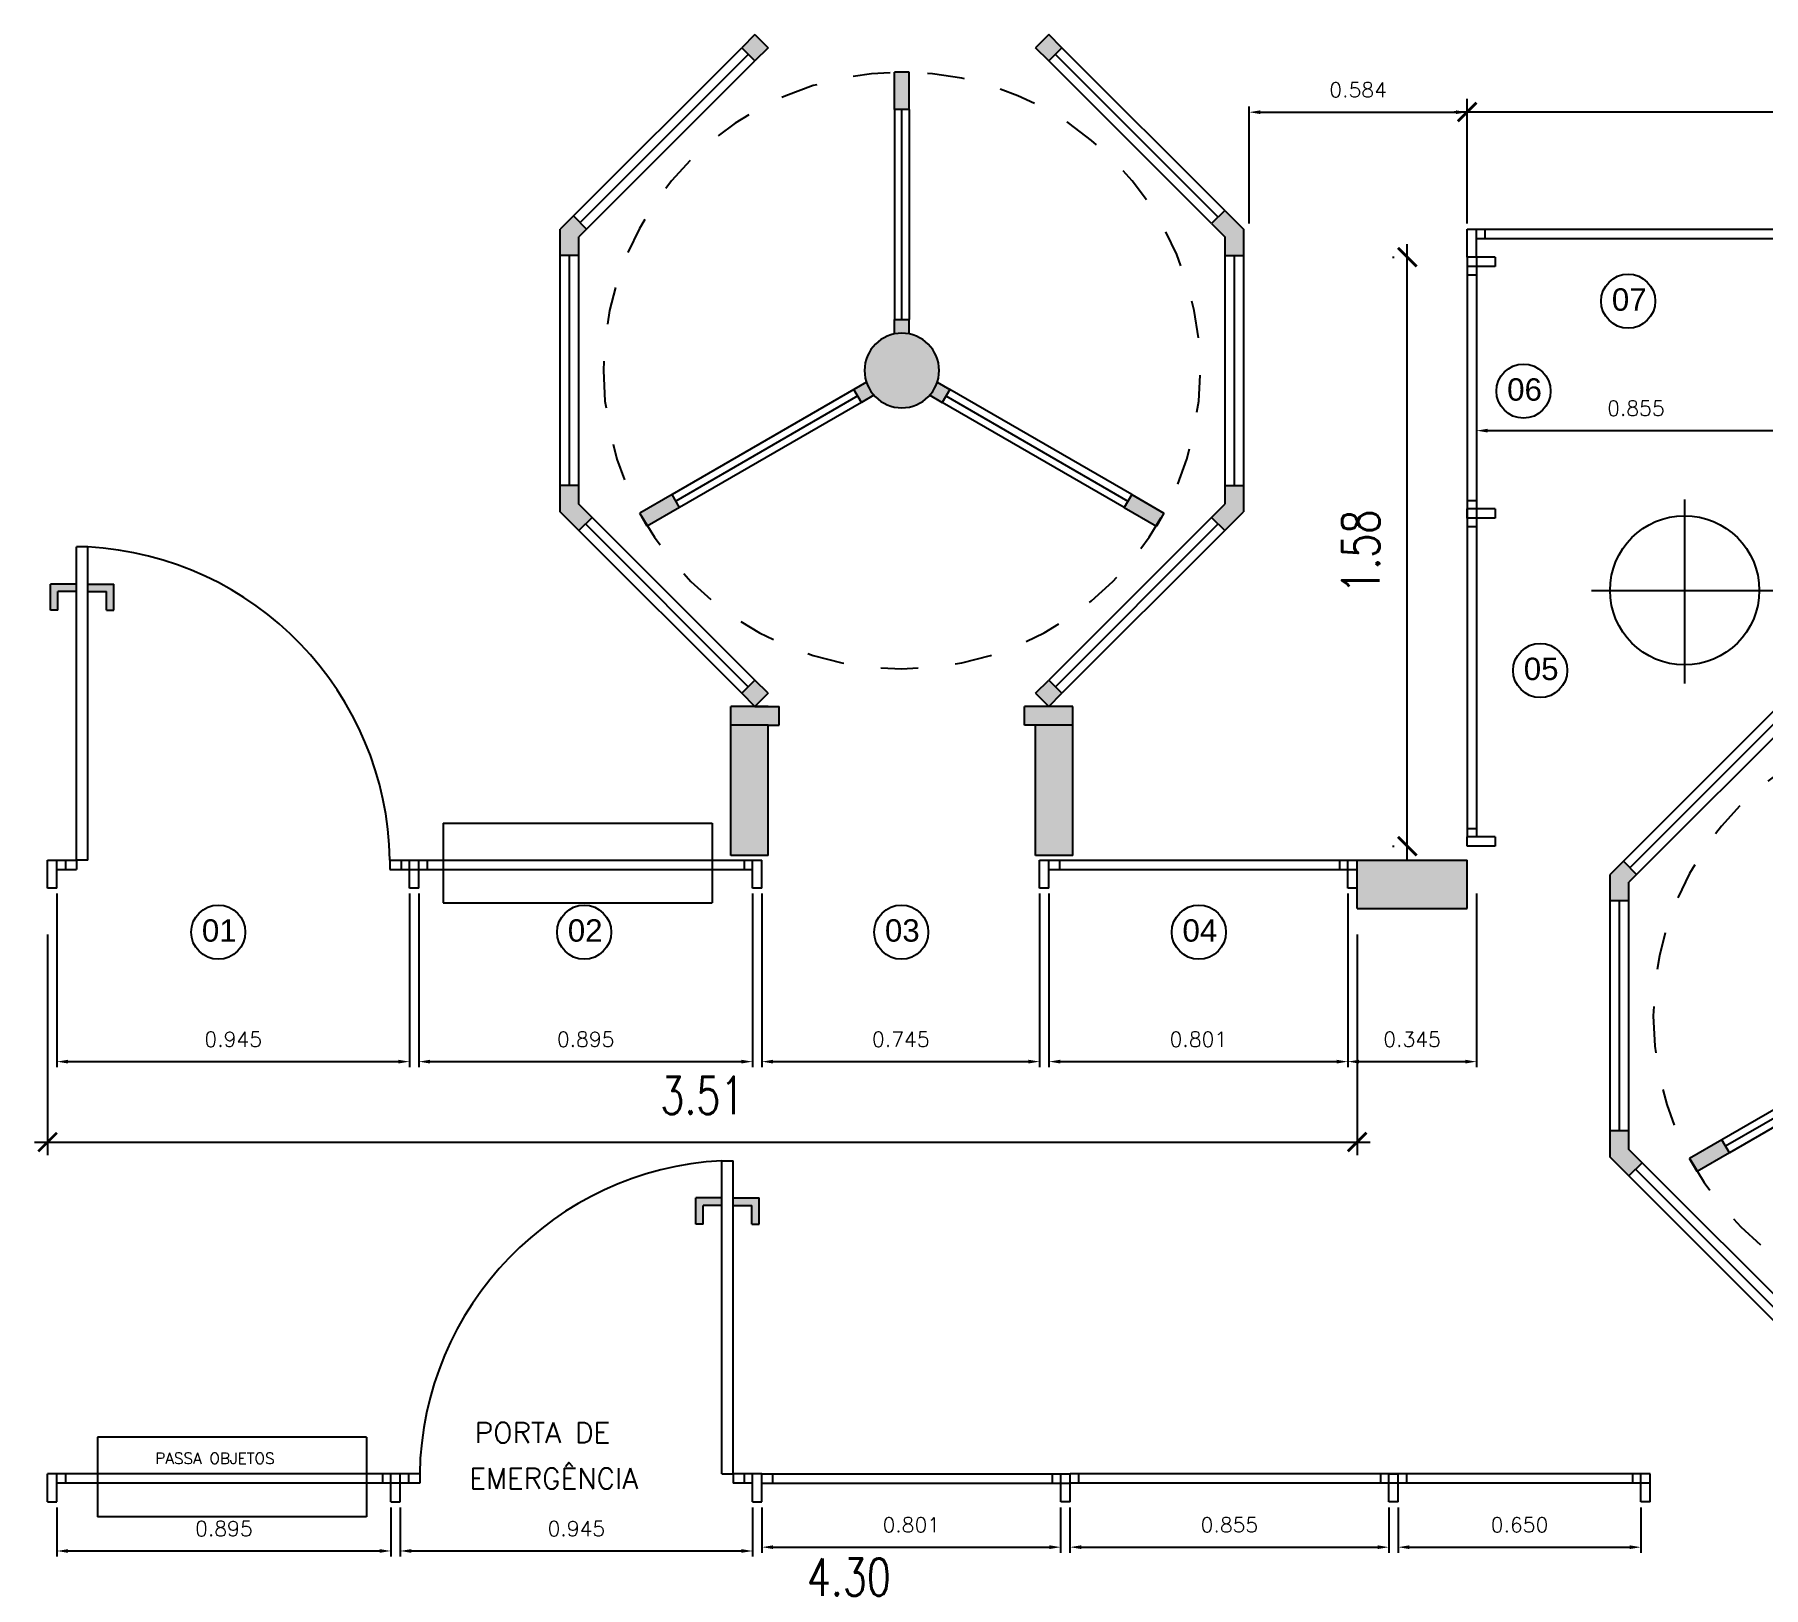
# Model space of a CAD drawing. Extents: x -36.1 to 57, y 1.4 to 46.9.
# Drawn here: x 14.817 to 19.452, y 6.831 to 10.996 of the extents above; entities that cross this region are included whole.
import ezdxf

# ---------------------------------------------------------------- set-up
doc = ezdxf.new("R2010")
doc.units = 0
doc.header["$LTSCALE"] = 0.02
doc.header["$PDMODE"] = 2
doc.linetypes.add('HIDDEN', pattern=[0.375, 0.25, -0.125])
doc.layers.get('0').update_dxf_attribs({"linetype": 'CONTINUOUS'})
doc.layers.get('DEFPOINTS').update_dxf_attribs({"linetype": 'CONTINUOUS'})
for name, color, linetype in [('A-COTAS', 6, 'CONTINUOUS'), ('A-HACHU', 250, 'CONTINUOUS'), ('ACESSORIOS', 6, 'CONTINUOUS'), ('COTAS', 6, 'CONTINUOUS'), ('ESQUAD-SOLID', 6, 'CONTINUOUS'), ('ESQUADRIA', 1, 'CONTINUOUS'), ('ESQUADRIA-F', 6, 'CONTINUOUS'), ('ESQUADRIAS-F', 6, 'CONTINUOUS'), ('ESQUADRIAS-G', 1, 'CONTINUOUS'), ('PAREDES', 7, 'CONTINUOUS'), ('PISO', 6, 'CONTINUOUS'), ('TEXTO', 7, 'CONTINUOUS'), ('TEXTO1', 3, 'CONTINUOUS')]:
    doc.layers.add(name, color=color, linetype=linetype)
doc.styles.add('ARIAL', font='arial.ttf')
doc.styles.add('COTAS', font='romans.shx', dxfattribs={"width": 0.75})
doc.styles.add('ROMANS', font='simplex.shx')
doc.dimstyles.new('AUTO', dxfattribs={"dimtxt": 0.03, "dimasz": 0.03, "dimexe": 0.015, "dimexo": 0.015, "dimgap": 0.03, "dimtad": 1, "dimdec": 3, "dimzin": 0, "dimdsep": 46, "dimtxsty": 'ROMANS', "dimcen": 0.01, "dimclrd": 256, "dimclre": 256, "dimclrt": 256, "dimadec": 0, "dimazin": 0, "dimtfac": 1, "dimtdec": 4, "dimtmove": 0, "dimatfit": 3, "dimfxl": 1, "dimtvp": 1, "dimtolj": 1, "dimtzin": 0, "dimarcsym": 0})
doc.dimstyles.new('COTAS_50', dxfattribs={"dimscale": 50, "dimtxt": 0.002, "dimasz": 0.001, "dimexe": 0.0007, "dimexo": 0.004, "dimgap": 0.0015, "dimtad": 1, "dimzin": 0, "dimdsep": 46, "dimtxsty": 'COTAS', "dimblk1": 'ARCHTICK', "dimblk2": 'ARCHTICK', "dimsah": 1, "dimcen": 0.003, "dimdle": 0.0007, "dimaunit": 1, "dimadec": 0, "dimazin": 0, "dimtfac": 1, "dimtdec": 0, "dimtix": 1, "dimtmove": 0, "dimatfit": 3, "dimldrblk": 'ARCHTICK', "dimfxl": 1, "dimtolj": 1, "dimtzin": 0, "dimarcsym": 0})

# ---------------------------------------------------------------- blocks, each defined once
blk = doc.blocks.new('*D210')
at = {"linetype": 'ByBlock'}
for p, q in [((1.1643, -3.465), (1.1643, -3.9307)), ((1.9089, -3.465), (1.9089, -3.9307)), ((1.1943, -3.9157), (1.8789, -3.9157))]:
    blk.add_line(p, q, dxfattribs=at)
for points in [[(1.1943, -3.9107), (1.1943, -3.9207), (1.1643, -3.9157)], [(1.8789, -3.9107), (1.8789, -3.9207), (1.9089, -3.9157)]]:
    blk.add_solid(points, dxfattribs=at)
at = {"layer": 'DEFPOINTS', "color": 0, "linetype": 'ByBlock'}
for p in [(1.1643, -3.45), (1.9089, -3.45), (1.9089, -3.9157)]:
    blk.add_point(p, dxfattribs=at)
at = {"linetype": 'ByBlock', "insert": (1.5366, -3.8557), "char_height": 0.04, "attachment_point": 5, "style": 'ROMANS'}
blk.add_mtext('\\A1;0.745', dxfattribs=at)
blk = doc.blocks.new('PORTA-GIRA')
at = {"layer": 'ESQUAD-SOLID'}
h = blk.add_hatch(color=256, dxfattribs=at)
h.paths.add_polyline_path([(0.1, 2.1667), (0.0646, 2.2021), (0.0293, 2.1667), (0.0646, 2.1314)])
h.paths.add_polyline_path([(-0.3718, 1.695), (-0.4071, 1.7303), (-0.4571, 1.6803), (-0.4571, 1.6096), (-0.4071, 1.6096), (-0.4071, 1.6596)])
h.paths.add_polyline_path([(0.4786, 2.1008, 0.012502), (0.4386, 2.1008), (0.4386, 2.001), (0.4786, 2.001)])
h.paths.add_polyline_path([(0.8525, 2.2021), (0.8172, 2.1667), (0.8525, 2.1314), (0.8879, 2.1667)])
h.paths.add_polyline_path([(1.3743, 1.6803), (1.3389, 1.7157), (1.3036, 1.6803), (1.3243, 1.6596), (1.3243, 1.6096), (1.3743, 1.6096)])
h.paths.add_polyline_path([(1.3743, 0.9925), (1.3243, 0.9925), (1.3243, 0.9425), (1.2889, 0.9071), (1.3243, 0.8718), (1.3743, 0.9218)])
h.paths.add_polyline_path([(0.8525, 0.4707), (0.8172, 0.4354), (0.8525, 0.4), (0.8879, 0.4354)])
h.paths.add_polyline_path([(0.0646, 0.4707), (0.0293, 0.4354), (0.0646, 0.4), (0.1, 0.4354)])
h.paths.add_polyline_path([(-0.3718, 0.9071), (-0.4071, 0.9425), (-0.4071, 0.9925), (-0.4571, 0.9925), (-0.4571, 0.9218), (-0.4071, 0.8718)])
h.paths.add_polyline_path([(-0.1376, 0.9337), (-0.1576, 0.9684), (-0.244, 0.9185, 0.012502), (-0.224, 0.8838)])
h.paths.add_polyline_path([(1.0748, 0.9684), (1.0548, 0.9337), (1.1412, 0.8838, 0.012502), (1.1612, 0.9185)])
h.paths.add_polyline_path([(0.5586, 1.301, 1), (0.3586, 1.301, 1)])
h.paths.add_polyline_path([(0.1, 0.35), (0, 0.35), (0, 0), (0.1, 0)])
h.paths.add_polyline_path([(0.13, 0.4), (0.0646, 0.4), (0, 0.4), (0, 0.35), (0.1, 0.35), (0.13, 0.35)])
h.paths.add_polyline_path([(0.9172, 0.4), (0.8172, 0.4), (0.7872, 0.4), (0.7872, 0.35), (0.8172, 0.35), (0.9172, 0.35)])
h.paths.add_polyline_path([(0.9172, 0.35), (0.8172, 0.35), (0.8172, 0), (0.9172, 0)])
h.paths.add_polyline_path([(0.4786, 1.4376), (0.4386, 1.4376), (0.4386, 1.399, -0.101021), (0.4786, 1.399)])
h.paths.add_polyline_path([(0.5869, 1.2501), (0.5534, 1.2694, -0.101021), (0.5334, 1.2347), (0.5669, 1.2154)])
h.paths.add_polyline_path([(0.3637, 1.2694), (0.3303, 1.2501), (0.3503, 1.2154), (0.3837, 1.2347, -0.101021)])
at = {"layer": 'ESQUADRIA'}
for p, q in [((0.0293, 2.1667), (0.0646, 2.2021)), ((0.0646, 2.2021), (0.1, 2.1667)), ((0.8525, 2.2021), (0.8172, 2.1667)), ((0.8525, 2.2021), (0.8879, 2.1667)), ((-0.3894, 1.7127), (0.047, 2.149)), ((0.0293, 2.1667), (0.0646, 2.1314)), ((0.0646, 2.1314), (0.1, 2.1667)), ((0.8172, 2.1667), (0.8525, 2.1314)), ((0.8879, 2.1667), (0.8525, 2.1314)), ((1.3212, 1.698), (0.8702, 2.149)), ((0.4386, 2.001), (0.4386, 2.101)), ((0.4386, 2.101), (0.4786, 2.101)), ((0.4786, 2.001), (0.4786, 2.101)), ((0.4386, 2.001), (0.4786, 2.001)), ((0.4586, 1.4376), (0.4586, 2.001)), ((-0.4071, 1.7303), (-0.4571, 1.6803)), ((-0.4071, 1.7303), (-0.3718, 1.695)), ((1.3389, 1.7157), (1.3036, 1.6803)), ((1.3389, 1.7157), (1.3743, 1.6803)), ((-0.4571, 1.6803), (-0.4571, 1.6096)), ((-0.3718, 1.695), (-0.4071, 1.6596)), ((1.3036, 1.6803), (1.3243, 1.6596)), ((1.3743, 1.6096), (1.3743, 1.6803)), ((-0.4071, 1.6596), (-0.4071, 1.6096)), ((1.3243, 1.6096), (1.3243, 1.6596)), ((-0.4071, 1.6096), (-0.4571, 1.6096)), ((-0.4321, 1.6096), (-0.4321, 0.9925)), ((1.3243, 1.6096), (1.3743, 1.6096)), ((1.3493, 0.9925), (1.3493, 1.6096)), ((0.4786, 1.4376), (0.4386, 1.4376)), ((0.4386, 1.399), (0.4386, 1.4376)), ((0.4786, 1.399), (0.4786, 1.4376)), ((0.3637, 1.2694), (0.3303, 1.2501)), ((0.5534, 1.2694), (0.5869, 1.2501)), ((0.3403, 1.2327), (-0.1476, 0.951)), ((0.3303, 1.2501), (0.3503, 1.2154)), ((0.3837, 1.2347), (0.3503, 1.2154)), ((0.5334, 1.2347), (0.5669, 1.2154)), ((0.5669, 1.2154), (0.5869, 1.2501)), ((0.5769, 1.2327), (1.0648, 0.951)), ((-0.4571, 0.9925), (-0.4571, 0.9218)), ((-0.4071, 0.9925), (-0.4571, 0.9925)), ((-0.4071, 0.9925), (-0.4071, 0.9425)), ((1.3243, 0.9425), (1.3243, 0.9925)), ((1.3243, 0.9925), (1.3743, 0.9925)), ((1.3743, 0.9218), (1.3743, 0.9925)), ((-0.3718, 0.9071), (-0.4071, 0.9425)), ((-0.1576, 0.9684), (-0.2442, 0.9184)), ((-0.1376, 0.9337), (-0.2242, 0.8837)), ((-0.1576, 0.9684), (-0.1376, 0.9337)), ((1.0548, 0.9337), (1.0748, 0.9684)), ((1.0548, 0.9337), (1.1414, 0.8837)), ((1.0748, 0.9684), (1.1614, 0.9184)), ((1.2889, 0.9071), (1.3243, 0.9425)), ((-0.4071, 0.8718), (-0.4571, 0.9218)), ((-0.3718, 0.9071), (-0.4071, 0.8718)), ((-0.3894, 0.8894), (0.047, 0.453)), ((-0.2442, 0.9184), (-0.2242, 0.8837)), ((0.8702, 0.453), (1.3066, 0.8894)), ((1.1414, 0.8837), (1.1614, 0.9184)), ((1.2889, 0.9071), (1.3243, 0.8718)), ((1.3243, 0.8718), (1.3743, 0.9218)), ((0.0646, 0.4707), (0.0293, 0.4354)), ((0.1, 0.4354), (0.0646, 0.4707)), ((0.8172, 0.4354), (0.8525, 0.4707)), ((0.8525, 0.4707), (0.8879, 0.4354)), ((0.0646, 0.4), (0.0293, 0.4354)), ((0.1, 0.4354), (0.0646, 0.4)), ((0.8172, 0.4354), (0.8525, 0.4)), ((0.8525, 0.4), (0.8879, 0.4354)), ((0, 0), (0, 0.4)), ((0, 0.4), (0.1, 0.4)), ((0.0646, 0.4), (0.13, 0.4)), ((0.13, 0.35), (0.13, 0.4)), ((0.7872, 0.35), (0.7872, 0.4)), ((0.8525, 0.4), (0.7872, 0.4)), ((0.8172, 0.4), (0.9172, 0.4)), ((0.9172, 0), (0.9172, 0.4)), ((0, 0.35), (0.1, 0.35)), ((0.1, 0), (0.1, 0.35)), ((0.1, 0.35), (0.13, 0.35)), ((0.8172, 0.35), (0.7872, 0.35)), ((0.8172, 0), (0.8172, 0.35)), ((0.8172, 0.35), (0.9172, 0.35)), ((0, 0), (0.1, 0)), ((0.8172, 0), (0.9172, 0))]:
    blk.add_line(p, q, dxfattribs=at)
blk.add_circle((0.4586, 1.301), 0.1, dxfattribs=at)
at = {"layer": 'ESQUADRIA-F'}
for p, q in [((-0.4071, 1.7303), (0.0293, 2.1667)), ((1.3389, 1.7157), (0.8879, 2.1667)), ((-0.3718, 1.695), (0.0646, 2.1314)), ((1.3036, 1.6803), (0.8525, 2.1314)), ((0.4386, 2.001), (0.4386, 1.4376)), ((0.4786, 2.001), (0.4786, 1.4376)), ((-0.4571, 1.6096), (-0.4571, 0.9925)), ((-0.4071, 1.6096), (-0.4071, 0.9925)), ((1.3243, 0.9925), (1.3243, 1.6096)), ((1.3743, 0.9925), (1.3743, 1.6096)), ((-0.1576, 0.9684), (0.3303, 1.2501)), ((-0.1376, 0.9337), (0.3503, 1.2154)), ((0.5669, 1.2154), (1.0548, 0.9337)), ((0.5869, 1.2501), (1.0748, 0.9684)), ((-0.3718, 0.9071), (0.0646, 0.4707)), ((0.8525, 0.4707), (1.2889, 0.9071)), ((-0.4071, 0.8718), (0.0293, 0.4354)), ((0.8879, 0.4354), (1.3243, 0.8718))]:
    blk.add_line(p, q, dxfattribs=at)
at = {"layer": 'PISO', "linetype": 'HIDDEN'}
blk.add_circle((0.4586, 1.301), 0.8, dxfattribs=at)
blk = doc.blocks.new('*D204')
at = {"linetype": 'ByBlock'}
for p, q in [((-0.7257, -3.465), (-0.7257, -3.9307)), ((0.2193, -3.465), (0.2193, -3.9307)), ((-0.6957, -3.9157), (0.1893, -3.9157))]:
    blk.add_line(p, q, dxfattribs=at)
for points in [[(-0.6957, -3.9107), (-0.6957, -3.9207), (-0.7257, -3.9157)], [(0.1893, -3.9107), (0.1893, -3.9207), (0.2193, -3.9157)]]:
    blk.add_solid(points, dxfattribs=at)
at = {"layer": 'DEFPOINTS', "color": 0, "linetype": 'ByBlock'}
for p in [(-0.7257, -3.45), (0.2193, -3.45), (0.2193, -3.9157)]:
    blk.add_point(p, dxfattribs=at)
at = {"linetype": 'ByBlock', "insert": (-0.2532, -3.8557), "char_height": 0.04, "attachment_point": 5, "style": 'ROMANS'}
blk.add_mtext('\\A1;0.945', dxfattribs=at)
blk = doc.blocks.new('*D203')
at = {"linetype": 'ByBlock'}
for p, q in [((0.2443, -3.465), (0.2443, -3.9307)), ((1.1393, -3.465), (1.1393, -3.9307)), ((0.2743, -3.9157), (1.1093, -3.9157))]:
    blk.add_line(p, q, dxfattribs=at)
for points in [[(0.2743, -3.9107), (0.2743, -3.9207), (0.2443, -3.9157)], [(1.1093, -3.9107), (1.1093, -3.9207), (1.1393, -3.9157)]]:
    blk.add_solid(points, dxfattribs=at)
at = {"layer": 'DEFPOINTS', "color": 0, "linetype": 'ByBlock'}
for p in [(0.2443, -3.45), (1.1393, -3.45), (1.1393, -3.9157)]:
    blk.add_point(p, dxfattribs=at)
at = {"linetype": 'ByBlock', "insert": (0.6918, -3.8557), "char_height": 0.04, "attachment_point": 5, "style": 'ROMANS'}
blk.add_mtext('\\A1;0.895', dxfattribs=at)
blk = doc.blocks.new('*D209')
at = {"linetype": 'ByBlock'}
for p, q in [((1.9339, -3.465), (1.9339, -3.9307)), ((2.7349, -3.465), (2.7349, -3.9307)), ((1.9639, -3.9157), (2.7049, -3.9157))]:
    blk.add_line(p, q, dxfattribs=at)
for points in [[(1.9639, -3.9107), (1.9639, -3.9207), (1.9339, -3.9157)], [(2.7049, -3.9107), (2.7049, -3.9207), (2.7349, -3.9157)]]:
    blk.add_solid(points, dxfattribs=at)
at = {"layer": 'DEFPOINTS', "color": 0, "linetype": 'ByBlock'}
for p in [(1.9339, -3.45), (2.7349, -3.45), (2.7349, -3.9157)]:
    blk.add_point(p, dxfattribs=at)
at = {"linetype": 'ByBlock', "insert": (2.3344, -3.8557), "char_height": 0.04, "attachment_point": 5, "style": 'ROMANS'}
blk.add_mtext('\\A1;0.801', dxfattribs=at)
blk = doc.blocks.new('*D211')
at = {"linetype": 'ByBlock'}
for p, q in [((2.7349, -3.465), (2.7349, -3.9307)), ((3.0799, -3.465), (3.0799, -3.9307)), ((2.7649, -3.9157), (3.0499, -3.9157))]:
    blk.add_line(p, q, dxfattribs=at)
for points in [[(2.7649, -3.9107), (2.7649, -3.9207), (2.7349, -3.9157)], [(3.0499, -3.9107), (3.0499, -3.9207), (3.0799, -3.9157)]]:
    blk.add_solid(points, dxfattribs=at)
at = {"layer": 'DEFPOINTS', "color": 0, "linetype": 'ByBlock'}
for p in [(2.7349, -3.45), (3.0799, -3.45), (3.0799, -3.9157)]:
    blk.add_point(p, dxfattribs=at)
at = {"linetype": 'ByBlock', "insert": (2.9074, -3.8557), "char_height": 0.04, "attachment_point": 5, "style": 'ROMANS'}
blk.add_mtext('\\A1;0.345', dxfattribs=at)
blk = doc.blocks.new('_ARCHTICK')
at = {"color": 0, "linetype": 'ByBlock', "const_width": 0.15}
blk.add_lwpolyline([(-0.5, -0.5), (0.5, 0.5)], dxfattribs=at)
blk = doc.blocks.new('*D212')
at = {"color": 0, "linetype": 'ByBlock'}
for p, q in [((18.6581, 10.6738), (18.6581, 10.823)), ((22.2031, 10.6738), (22.2031, 10.823)), ((18.6231, 10.788), (22.2381, 10.788))]:
    blk.add_line(p, q, dxfattribs=at)
at = {"layer": 'DEFPOINTS', "color": 0, "linetype": 'ByBlock'}
for p in [(22.2031, 10.788), (18.6581, 10.4738), (22.2031, 10.4738)]:
    blk.add_point(p, dxfattribs=at)
at = {"color": 0, "linetype": 'ByBlock', "xscale": 0.05, "yscale": 0.05, "zscale": 0.05, "rotation": 180}
blk.add_blockref('_ARCHTICK', (18.6581, 10.788), dxfattribs=at)
at = {"color": 0, "linetype": 'ByBlock', "xscale": 0.05, "yscale": 0.05, "zscale": 0.05}
blk.add_blockref('_ARCHTICK', (22.2031, 10.788), dxfattribs=at)
at = {"color": 0, "linetype": 'ByBlock', "insert": (20.4306, 10.913), "char_height": 0.1, "attachment_point": 5, "style": 'COTAS'}
blk.add_mtext('\\A1;3.55', dxfattribs=at)
blk = doc.blocks.new('*D213')
at = {"linetype": 'ByBlock'}
for p, q in [((2.4705, -1.6677), (2.4705, -1.3542)), ((2.5005, -1.3692), (3.0249, -1.3692)), ((3.0549, -1.6677), (3.0549, -1.3542))]:
    blk.add_line(p, q, dxfattribs=at)
for points in [[(2.5005, -1.3642), (2.5005, -1.3742), (2.4705, -1.3692)], [(3.0249, -1.3642), (3.0249, -1.3742), (3.0549, -1.3692)]]:
    blk.add_solid(points, dxfattribs=at)
at = {"layer": 'DEFPOINTS', "color": 0, "linetype": 'ByBlock'}
for p in [(3.0549, -1.3692), (2.4705, -1.6827), (3.0549, -1.6827)]:
    blk.add_point(p, dxfattribs=at)
at = {"linetype": 'ByBlock', "insert": (2.7627, -1.3092), "char_height": 0.04, "attachment_point": 5, "style": 'ROMANS'}
blk.add_mtext('\\A1;0.584', dxfattribs=at)
blk = doc.blocks.new('*D207')
at = {"linetype": 'ByBlock'}
for p, q in [((3.0799, -1.7727), (3.0799, -2.2383)), ((3.9349, -1.7727), (3.9349, -2.2383)), ((3.1099, -2.2233), (3.9049, -2.2233))]:
    blk.add_line(p, q, dxfattribs=at)
for points in [[(3.1099, -2.2183), (3.1099, -2.2283), (3.0799, -2.2233)], [(3.9049, -2.2183), (3.9049, -2.2283), (3.9349, -2.2233)]]:
    blk.add_solid(points, dxfattribs=at)
at = {"layer": 'DEFPOINTS', "color": 0, "linetype": 'ByBlock'}
for p in [(3.0799, -1.7577), (3.9349, -1.7577), (3.9349, -2.2233)]:
    blk.add_point(p, dxfattribs=at)
at = {"linetype": 'ByBlock', "insert": (3.5074, -2.1633), "char_height": 0.04, "attachment_point": 5, "style": 'ROMANS'}
blk.add_mtext('\\A1;0.855', dxfattribs=at)
blk = doc.blocks.new('*D221')
at = {"linetype": 'ByBlock'}
for p, q in [((-0.7257, -5.1114), (-0.7257, -5.2432)), ((0.1693, -5.1114), (0.1693, -5.2432)), ((-0.6957, -5.2282), (0.1393, -5.2282))]:
    blk.add_line(p, q, dxfattribs=at)
for points in [[(-0.6957, -5.2232), (-0.6957, -5.2332), (-0.7257, -5.2282)], [(0.1393, -5.2232), (0.1393, -5.2332), (0.1693, -5.2282)]]:
    blk.add_solid(points, dxfattribs=at)
at = {"layer": 'DEFPOINTS', "color": 0, "linetype": 'ByBlock'}
for p in [(-0.7257, -5.0964), (0.1693, -5.0964), (0.1693, -5.2282)]:
    blk.add_point(p, dxfattribs=at)
at = {"linetype": 'ByBlock', "insert": (-0.2782, -5.1682), "char_height": 0.04, "attachment_point": 5, "style": 'ROMANS'}
blk.add_mtext('\\A1;0.895', dxfattribs=at)
blk = doc.blocks.new('*D222')
at = {"linetype": 'ByBlock'}
for p, q in [((0.1943, -5.1114), (0.1943, -5.2432)), ((1.1393, -5.1114), (1.1393, -5.2432)), ((0.2243, -5.2282), (1.1093, -5.2282))]:
    blk.add_line(p, q, dxfattribs=at)
for points in [[(0.2243, -5.2232), (0.2243, -5.2332), (0.1943, -5.2282)], [(1.1093, -5.2232), (1.1093, -5.2332), (1.1393, -5.2282)]]:
    blk.add_solid(points, dxfattribs=at)
at = {"layer": 'DEFPOINTS', "color": 0, "linetype": 'ByBlock'}
for p in [(0.1943, -5.0964), (1.1393, -5.0964), (1.1393, -5.2282)]:
    blk.add_point(p, dxfattribs=at)
at = {"linetype": 'ByBlock', "insert": (0.6668, -5.1682), "char_height": 0.04, "attachment_point": 5, "style": 'ROMANS'}
blk.add_mtext('\\A1;0.945', dxfattribs=at)
blk = doc.blocks.new('*D223')
at = {"linetype": 'ByBlock'}
for p, q in [((1.1643, -5.1114), (1.1643, -5.233)), ((1.9652, -5.1114), (1.9652, -5.233)), ((1.1943, -5.218), (1.9352, -5.218))]:
    blk.add_line(p, q, dxfattribs=at)
for points in [[(1.1943, -5.213), (1.1943, -5.223), (1.1643, -5.218)], [(1.9352, -5.213), (1.9352, -5.223), (1.9652, -5.218)]]:
    blk.add_solid(points, dxfattribs=at)
at = {"layer": 'DEFPOINTS', "color": 0, "linetype": 'ByBlock'}
for p in [(1.1643, -5.0964), (1.9652, -5.0964), (1.9652, -5.218)]:
    blk.add_point(p, dxfattribs=at)
at = {"linetype": 'ByBlock', "insert": (1.5647, -5.158), "char_height": 0.04, "attachment_point": 5, "style": 'ROMANS'}
blk.add_mtext('\\A1;0.801', dxfattribs=at)
blk = doc.blocks.new('*D224')
at = {"linetype": 'ByBlock'}
for p, q in [((1.9902, -5.1114), (1.9902, -5.233)), ((2.8452, -5.1114), (2.8452, -5.233)), ((2.0202, -5.218), (2.8152, -5.218))]:
    blk.add_line(p, q, dxfattribs=at)
for points in [[(2.0202, -5.213), (2.0202, -5.223), (1.9902, -5.218)], [(2.8152, -5.213), (2.8152, -5.223), (2.8452, -5.218)]]:
    blk.add_solid(points, dxfattribs=at)
at = {"layer": 'DEFPOINTS', "color": 0, "linetype": 'ByBlock'}
for p in [(1.9902, -5.0964), (2.8452, -5.0964), (2.8452, -5.218)]:
    blk.add_point(p, dxfattribs=at)
at = {"linetype": 'ByBlock', "insert": (2.4177, -5.158), "char_height": 0.04, "attachment_point": 5, "style": 'ROMANS'}
blk.add_mtext('\\A1;0.855', dxfattribs=at)
blk = doc.blocks.new('*D225')
at = {"linetype": 'ByBlock'}
for p, q in [((2.8702, -5.1114), (2.8702, -5.233)), ((3.5206, -5.1114), (3.5206, -5.233)), ((2.9002, -5.218), (3.4906, -5.218))]:
    blk.add_line(p, q, dxfattribs=at)
for points in [[(2.9002, -5.213), (2.9002, -5.223), (2.8702, -5.218)], [(3.4906, -5.213), (3.4906, -5.223), (3.5206, -5.218)]]:
    blk.add_solid(points, dxfattribs=at)
at = {"layer": 'DEFPOINTS', "color": 0, "linetype": 'ByBlock'}
for p in [(2.8702, -5.0964), (3.5206, -5.0964), (3.5206, -5.218)]:
    blk.add_point(p, dxfattribs=at)
at = {"linetype": 'ByBlock', "insert": (3.1954, -5.158), "char_height": 0.04, "attachment_point": 5, "style": 'ROMANS'}
blk.add_mtext('\\A1;0.650', dxfattribs=at)
blk = doc.blocks.new('*D227')
at = {"color": 0, "linetype": 'ByBlock'}
for p, q in [((18.4978, 8.7835), (18.4978, 10.4338)), ((18.4581, 10.3988), (18.4628, 10.3988)), ((18.4581, 8.8185), (18.4628, 8.8185))]:
    blk.add_line(p, q, dxfattribs=at)
at = {"layer": 'DEFPOINTS', "color": 0, "linetype": 'ByBlock'}
for p in [(18.4978, 10.3988), (18.6581, 10.3988), (18.6581, 8.8185)]:
    blk.add_point(p, dxfattribs=at)
at = {"color": 0, "linetype": 'ByBlock', "xscale": 0.05, "yscale": 0.05, "zscale": 0.05}
for p, rotation in [((18.4978, 10.3988), 90), ((18.4978, 8.8185), 270)]:
    blk.add_blockref('_ARCHTICK', p, dxfattribs=dict(at, rotation=rotation))
at = {"color": 0, "linetype": 'ByBlock', "insert": (18.3728, 9.6086), "char_height": 0.1, "attachment_point": 5, "rotation": 90, "style": 'COTAS'}
blk.add_mtext('\\A1;1.58', dxfattribs=at)
blk = doc.blocks.new('*D232')
at = {"color": 0, "linetype": 'ByBlock'}
for p, q in [((14.8525, 8.5815), (14.8525, 7.9902)), ((18.3631, 8.5815), (18.3631, 7.9902)), ((14.8175, 8.0252), (18.3981, 8.0252))]:
    blk.add_line(p, q, dxfattribs=at)
at = {"layer": 'DEFPOINTS', "color": 0, "linetype": 'ByBlock'}
for p in [(14.8525, 8.7815), (18.3631, 8.7815), (18.3631, 8.0252)]:
    blk.add_point(p, dxfattribs=at)
at = {"color": 0, "linetype": 'ByBlock', "xscale": 0.05, "yscale": 0.05, "zscale": 0.05, "rotation": 180}
blk.add_blockref('_ARCHTICK', (14.8525, 8.0252), dxfattribs=at)
at = {"color": 0, "linetype": 'ByBlock', "xscale": 0.05, "yscale": 0.05, "zscale": 0.05}
blk.add_blockref('_ARCHTICK', (18.3631, 8.0252), dxfattribs=at)
at = {"color": 0, "linetype": 'ByBlock', "insert": (16.6078, 8.1502), "char_height": 0.1, "attachment_point": 5, "style": 'COTAS'}
blk.add_mtext('\\A1;3.51', dxfattribs=at)
blk = doc.blocks.new('*D233')
at = {"color": 0, "linetype": 'ByBlock'}
for p, q in [((14.8525, 6.7005), (14.8525, 6.7684)), ((19.1488, 6.7005), (19.1488, 6.7684)), ((14.8175, 6.7334), (19.1838, 6.7334))]:
    blk.add_line(p, q, dxfattribs=at)
at = {"layer": 'DEFPOINTS', "color": 0, "linetype": 'ByBlock'}
for p in [(19.1488, 6.7334), (14.8525, 6.5005), (19.1488, 6.5005)]:
    blk.add_point(p, dxfattribs=at)
at = {"color": 0, "linetype": 'ByBlock', "xscale": 0.05, "yscale": 0.05, "zscale": 0.05, "rotation": 180}
blk.add_blockref('_ARCHTICK', (14.8525, 6.7334), dxfattribs=at)
at = {"color": 0, "linetype": 'ByBlock', "xscale": 0.05, "yscale": 0.05, "zscale": 0.05}
blk.add_blockref('_ARCHTICK', (19.1488, 6.7334), dxfattribs=at)
at = {"color": 0, "linetype": 'ByBlock', "insert": (17.0006, 6.8584), "char_height": 0.1, "attachment_point": 5, "style": 'COTAS'}
blk.add_mtext('\\A1;4.30', dxfattribs=at)

msp = doc.modelspace()

# ---------------------------------------------------------------- hatches: boundary and pattern name
at = {"layer": 'A-HACHU'}
msp.add_hatch(color=256, dxfattribs=at).paths.add_polyline_path([(18.3631, 8.7815), (18.3631, 8.7065), (18.3631, 8.6515), (18.6581, 8.6515), (18.6581, 8.7815)])

# ---------------------------------------------------------------- linework, layer by layer
at = {"layer": 'ESQUADRIA-F', "linetype": 'ByBlock'}
for p, q in [((18.6831, 10.4738), (22.2031, 10.4738)), ((18.6831, 10.4488), (22.2031, 10.4488)), ((18.6581, 10.3988), (18.6581, 8.8435)), ((18.6831, 10.3988), (18.6831, 8.8435)), ((15.9126, 8.8803), (16.6337, 8.8803)), ((14.8775, 8.7815), (14.93, 8.7815)), ((15.77, 8.7815), (16.7425, 8.7815)), ((17.5371, 8.7815), (18.3631, 8.7815)), ((14.8775, 8.7565), (14.93, 8.7565)), ((15.77, 8.7565), (16.7425, 8.7565)), ((17.5371, 8.7565), (18.3631, 8.7565)), ((15.9126, 8.6664), (16.6337, 8.6664)), ((15.7074, 7.2339), (14.9863, 7.2339)), ((15.85, 7.1351), (14.8775, 7.1351)), ((15.85, 7.1101), (14.8775, 7.1101)), ((16.7425, 7.1351), (16.69, 7.1351)), ((16.7425, 7.1101), (16.69, 7.1101)), ((16.7675, 7.1351), (17.5935, 7.1351)), ((16.7675, 7.1101), (17.5935, 7.1101)), ((19.1488, 7.1351), (17.5935, 7.1351)), ((19.1488, 7.1101), (17.5935, 7.1101)), ((15.7074, 7.0201), (14.9863, 7.0201))]:
    msp.add_line(p, q, dxfattribs=at)
at = {"layer": 'ESQUADRIA-F'}
for p, q in [((15.9126, 8.8803), (15.9126, 8.6664)), ((16.6337, 8.8803), (16.6337, 8.6664)), ((14.9863, 7.2339), (14.9863, 7.0201)), ((15.7074, 7.2339), (15.7074, 7.0201))]:
    msp.add_line(p, q, dxfattribs=at)
at = {"layer": 'ESQUADRIAS-F'}
for p, q in [((18.7056, 10.4738), (18.7056, 10.4488)), ((18.6581, 10.3513), (18.6831, 10.3513)), ((18.6581, 9.746), (18.6831, 9.746)), ((18.6581, 9.676), (18.6831, 9.676)), ((18.6581, 8.866), (18.6831, 8.866)), ((14.9, 8.7815), (14.9, 8.7565)), ((14.93, 8.7815), (14.93, 8.7565)), ((15.77, 8.7815), (15.77, 8.7565)), ((15.8, 8.7815), (15.8, 8.7565)), ((15.87, 8.7815), (15.87, 8.7565)), ((16.72, 8.7815), (16.72, 8.7565)), ((17.5656, 8.7815), (17.5656, 8.7565)), ((18.3156, 8.7815), (18.3156, 8.7565)), ((14.9, 7.1351), (14.9, 7.1101)), ((15.75, 7.1351), (15.75, 7.1101)), ((15.82, 7.1351), (15.82, 7.1101)), ((15.85, 7.1351), (15.85, 7.1101)), ((16.69, 7.1351), (16.69, 7.1101)), ((16.72, 7.1351), (16.72, 7.1101)), ((16.796, 7.1351), (16.796, 7.1101)), ((17.546, 7.1351), (17.546, 7.1101)), ((17.616, 7.1351), (17.616, 7.1101)), ((18.426, 7.1351), (18.426, 7.1101)), ((18.496, 7.1351), (18.496, 7.1101)), ((19.1013, 7.1351), (19.1013, 7.1101))]:
    msp.add_line(p, q, dxfattribs=at)
for centre, start, end in [((14.9141, 8.7667), 0.9875, 86.9292), ((16.7058, 7.1204), 93.0708, 179.0125)]:
    msp.add_arc(centre, 0.856, start, end, dxfattribs=at)
at = {"layer": 'ESQUADRIAS-G'}
for p, q in [((18.6581, 10.3988), (18.6581, 10.4738)), ((18.6581, 10.4738), (18.6831, 10.4738)), ((18.6831, 10.3988), (18.6831, 10.4738)), ((18.7331, 10.3988), (18.6581, 10.3988)), ((18.6831, 10.3988), (18.6581, 10.3988)), ((18.7331, 10.3988), (18.7331, 10.3738)), ((18.7331, 10.3738), (18.6581, 10.3738)), ((18.7331, 9.7235), (18.6581, 9.7235)), ((18.6581, 9.6985), (18.6581, 9.7235)), ((18.7331, 9.6985), (18.6581, 9.6985)), ((18.7331, 9.7235), (18.7331, 9.6985)), ((14.93, 8.7815), (14.93, 9.6215)), ((14.96, 9.6215), (14.93, 9.6215)), ((14.96, 8.7815), (14.96, 9.6215)), ((14.86, 9.4515), (14.86, 9.5215)), ((14.93, 9.5215), (14.86, 9.5215)), ((14.96, 9.5215), (15.03, 9.5215)), ((15.03, 9.4515), (15.03, 9.5215)), ((14.93, 9.5015), (14.88, 9.5015)), ((14.88, 9.4515), (14.88, 9.5015)), ((14.96, 9.5015), (15.01, 9.5015)), ((15.01, 9.4515), (15.01, 9.5015)), ((14.88, 9.4515), (14.86, 9.4515)), ((15.01, 9.4515), (15.03, 9.4515)), ((18.7331, 8.8435), (18.6581, 8.8435)), ((18.6581, 8.8185), (18.6581, 8.8435)), ((18.7331, 8.8185), (18.6581, 8.8185)), ((18.7331, 8.8435), (18.7331, 8.8185)), ((14.8525, 8.7065), (14.8525, 8.7815)), ((14.8525, 8.7815), (14.8775, 8.7815)), ((14.8775, 8.7065), (14.8775, 8.7815)), ((14.96, 8.7815), (14.93, 8.7815)), ((15.8225, 8.7065), (15.8225, 8.7815)), ((15.8225, 8.7815), (15.8475, 8.7815)), ((15.8475, 8.7065), (15.8475, 8.7815)), ((16.7425, 8.7815), (16.7675, 8.7815)), ((16.7425, 8.7065), (16.7425, 8.7815)), ((16.7675, 8.7065), (16.7675, 8.7815)), ((17.5121, 8.7065), (17.5121, 8.7815)), ((17.5121, 8.7815), (17.5371, 8.7815)), ((17.5371, 8.7065), (17.5371, 8.7815)), ((18.3381, 8.7065), (18.3381, 8.7815)), ((18.3631, 8.7065), (18.3631, 8.7815)), ((14.8775, 8.7065), (14.8525, 8.7065)), ((15.8475, 8.7065), (15.8225, 8.7065)), ((16.7675, 8.7065), (16.7425, 8.7065)), ((17.5371, 8.7065), (17.5121, 8.7065)), ((18.3631, 8.7065), (18.3381, 8.7065)), ((16.66, 7.9751), (16.69, 7.9751)), ((16.66, 7.1351), (16.66, 7.9751)), ((16.69, 7.1351), (16.69, 7.9751)), ((16.59, 7.8051), (16.59, 7.8751)), ((16.66, 7.8751), (16.59, 7.8751)), ((16.66, 7.8551), (16.61, 7.8551)), ((16.61, 7.8051), (16.61, 7.8551)), ((16.69, 7.8751), (16.76, 7.8751)), ((16.69, 7.8551), (16.74, 7.8551)), ((16.74, 7.8051), (16.74, 7.8551)), ((16.76, 7.8051), (16.76, 7.8751)), ((16.61, 7.8051), (16.59, 7.8051)), ((16.74, 7.8051), (16.76, 7.8051)), ((14.8525, 7.0601), (14.8525, 7.1351)), ((14.8775, 7.1351), (14.8525, 7.1351)), ((14.8775, 7.0601), (14.8775, 7.1351)), ((15.7725, 7.0601), (15.7725, 7.1351)), ((15.7975, 7.1351), (15.7725, 7.1351)), ((15.7975, 7.0601), (15.7975, 7.1351)), ((16.66, 7.1351), (16.69, 7.1351)), ((16.7425, 7.0601), (16.7425, 7.1351)), ((16.7675, 7.1351), (16.7425, 7.1351)), ((16.7675, 7.0601), (16.7675, 7.1351)), ((17.5685, 7.0601), (17.5685, 7.1351)), ((17.5685, 7.1351), (17.5935, 7.1351)), ((17.5935, 7.0601), (17.5935, 7.1351)), ((18.4485, 7.0601), (18.4485, 7.1351)), ((18.4485, 7.1351), (18.4735, 7.1351)), ((18.4735, 7.0601), (18.4735, 7.1351)), ((19.1238, 7.0601), (19.1238, 7.1351)), ((19.1488, 7.0601), (19.1488, 7.1351)), ((14.8525, 7.0601), (14.8775, 7.0601)), ((15.7725, 7.0601), (15.7975, 7.0601)), ((16.7425, 7.0601), (16.7675, 7.0601)), ((17.5935, 7.0601), (17.5685, 7.0601)), ((18.4735, 7.0601), (18.4485, 7.0601)), ((19.1488, 7.0601), (19.1238, 7.0601))]:
    msp.add_line(p, q, dxfattribs=at)
for points in [[(14.93, 9.5215), (14.86, 9.5215), (14.93, 9.5015), (14.88, 9.5015)], [(14.88, 9.4515), (14.88, 9.5015), (14.86, 9.4515), (14.86, 9.5215)], [(15.03, 9.5215), (14.96, 9.5215), (15.01, 9.5015), (14.96, 9.5015)], [(15.03, 9.4515), (15.03, 9.5215), (15.01, 9.4515), (15.01, 9.5015)], [(16.59, 7.8051), (16.59, 7.8751), (16.61, 7.8051), (16.61, 7.8551)], [(16.59, 7.8751), (16.66, 7.8751), (16.61, 7.8551), (16.66, 7.8551)], [(16.69, 7.8751), (16.76, 7.8751), (16.69, 7.8551), (16.74, 7.8551)], [(16.74, 7.8051), (16.74, 7.8551), (16.76, 7.8051), (16.76, 7.8751)]]:
    msp.add_solid(points, dxfattribs=at)
at = {"layer": 'PAREDES'}
for p, q in [((18.3631, 8.7815), (18.6581, 8.7815)), ((18.3631, 8.6515), (18.3631, 8.7815)), ((18.6581, 8.6515), (18.6581, 8.7815)), ((18.3631, 8.6515), (18.6581, 8.6515))]:
    msp.add_line(p, q, dxfattribs=at)
at = {"layer": 'PISO'}
for p, q in [((19.2412, 9.7482), (19.2412, 9.2549)), ((18.9912, 9.5049), (22.6027, 9.5049))]:
    msp.add_line(p, q, dxfattribs=at)
at = {"layer": 'TEXTO'}
msp.add_circle((19.2412, 9.5049), 0.2, dxfattribs=at)
at = {"layer": 'TEXTO1', "linetype": 'ByBlock'}
for centre in [(19.0899, 10.2805), (18.8092, 10.0392), (18.8539, 9.2899), (15.3099, 8.5881), (16.2909, 8.5881), (17.141, 8.5881), (17.9389, 8.5881)]:
    msp.add_circle(centre, 0.0726, dxfattribs=at)

# ---------------------------------------------------------------- block references
at = {"layer": 'ACESSORIOS', "xscale": -1, "rotation": 359.9999999999997}
for p in [(17.6012, 8.7935), (20.4159, 7.0627)]:
    msp.add_blockref('PORTA-GIRA', p, dxfattribs=at)

# ---------------------------------------------------------------- texts
at = {"layer": 'COTAS', "style": 'ROMANS'}
for s, p in [('PORTA DE', (15.9976, 7.2181)), ('EMERGÊNCIA', (15.9826, 7.095))]:
    msp.add_text(s, height=0.055, dxfattribs=at).set_placement(p)
at = {"layer": 'COTAS', "linetype": 'ByBlock', "style": 'ROMANS'}
msp.add_text('PASSA OBJETOS', height=0.03, dxfattribs=at).set_placement((15.1409, 7.1618))
at = {"layer": 'TEXTO1', "style": 'ARIAL'}
for s, p in [('07', (19.0461, 10.2549)), ('06', (18.7654, 10.0136)), ('05', (18.81, 9.2643)), ('01', (15.266, 8.5626)), ('02', (16.247, 8.5626)), ('03', (17.0972, 8.5626)), ('04', (17.895, 8.5626))]:
    msp.add_text(s, height=0.06, dxfattribs=at).set_placement(p)

# ---------------------------------------------------------------- dimensions: what is measured, and where the dimension line sits
at = {"layer": 'A-COTAS'}
for p1, p2, distance, picture, middle in [((18.6581229337, 10.4738095144), (22.2031229337, 10.4738095144), 0.314224454, '*D212', (20.4306229337, 10.9130339685)), ((18.6581, 8.8185), (18.6581, 10.3988), 0.1604, '*D227', (18.3728, 9.6086)), ((14.8525, 8.7815), (18.3631, 8.7815), -0.7563, '*D232', (16.6078, 8.1502))]:
    dim = msp.add_aligned_dim(p1=p1, p2=p2, distance=distance, dimstyle='COTAS_50', dxfattribs=at)
    dim.commit()
    dim.dimension.update_dxf_attribs({"geometry": picture, "text_midpoint": middle})
dim = msp.add_linear_dim(base=(19.1488, 6.7334), p1=(14.8525, 6.5005), p2=(19.1488, 6.5005), dimstyle='COTAS_50', dxfattribs=at)
dim.commit()
dim.dimension.update_dxf_attribs({"geometry": '*D233', "text_midpoint": (17.0006, 6.8584)})
at = {"layer": 'COTAS'}
for p1, p2, distance, picture, middle in [((18.0737, 10.4738), (18.6581, 10.4738), 0.3136, '*D213', (18.3659, 10.8474)), ((14.8775, 8.7065), (15.8225, 8.7065), -0.4656, '*D204', (15.35, 8.3009)), ((14.8775, 7.0601), (15.7725, 7.0601), -0.1318, '*D221', (15.325, 6.9884))]:
    dim = msp.add_aligned_dim(p1=p1, p2=p2, distance=distance, dimstyle='AUTO', override={"dimtxt": 0.04, "dimgap": 0.04}, dxfattribs=at)
    dim.commit()
    dim.dimension.update_dxf_attribs({"geometry": picture, "text_midpoint": middle, "insert": (15.6032, 12.1565)})
for base, p1, p2, picture, middle in [((19.5381, 9.9332), (18.6831, 10.3988), (19.5381, 10.3988), '*D207', (19.1106, 9.9932)), ((16.7425, 8.2409), (15.8475, 8.7065), (16.7425, 8.7065), '*D203', (16.295, 8.3009)), ((17.5121, 8.2409), (16.7675, 8.7065), (17.5121, 8.7065), '*D210', (17.1398, 8.3009)), ((18.3381, 8.2409), (17.5371, 8.7065), (18.3381, 8.7065), '*D209', (17.9376, 8.3009)), ((18.6831, 8.2409), (18.3381, 8.7065), (18.6831, 8.7065), '*D211', (18.5106, 8.3009)), ((16.7425, 6.9284), (15.7975, 7.0601), (16.7425, 7.0601), '*D222', (16.27, 6.9884)), ((17.5685, 6.9385), (16.7675, 7.0601), (17.5685, 7.0601), '*D223', (17.168, 6.9985)), ((18.4485, 6.9385), (17.5935, 7.0601), (18.4485, 7.0601), '*D224', (18.021, 6.9985)), ((19.1238, 6.9385), (18.4735, 7.0601), (19.1238, 7.0601), '*D225', (18.7986, 6.9985))]:
    dim = msp.add_linear_dim(base=base, p1=p1, p2=p2, dimstyle='AUTO', override={"dimtxt": 0.04, "dimgap": 0.04}, dxfattribs=at)
    dim.commit()
    dim.dimension.update_dxf_attribs({"geometry": picture, "text_midpoint": middle, "insert": (15.6032, 12.1565)})

doc.saveas('drawing.dxf')
